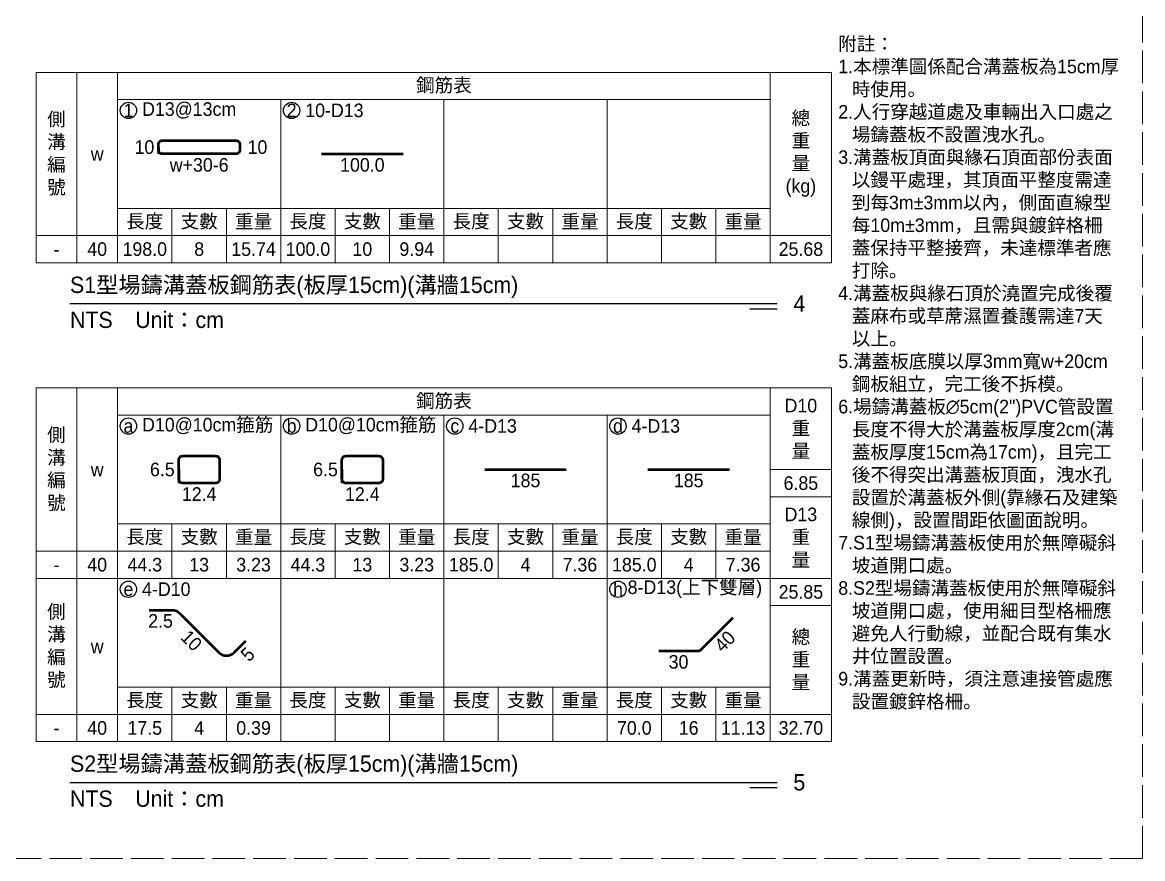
# Model space of a CAD drawing. Extents: x -4891 to 4829, y -5666 to -3242.
# Drawn here: x -4522.8 to -4110.9, y -4196.3 to -3888.9 of the extents above; entities that cross this region are included whole.
import ezdxf

# ---------------------------------------------------------------- set-up
doc = ezdxf.new("R2010")
doc.units = 0
doc.header["$MEASUREMENT"] = 0
doc.linetypes.add('ACAD_ISO02W100', pattern=[15, 12, -3])
doc.layers.add('一、1.基本-圖框', color=7, linetype='Continuous', lineweight=20)
doc.layers.add('二、5.繪圖-鋼筋', color=60, linetype='Continuous', lineweight=50)
doc.layers.add('一、4.基本-隱藏', color=9, linetype='ACAD_ISO02W100', lineweight=20, plot=False)
doc.layers.add('三、1.文字-說明文字', color=2, linetype='Continuous')
doc.layers.add('三、3.文字-註解文字', color=2, linetype='Continuous')
doc.styles.add('次圖名(詳圖)', font='MS PGothic.ttf', dxfattribs={"height": 6})
doc.styles.add('註解文字', font='MS PGothic.ttf', dxfattribs={"height": 5})

msp = doc.modelspace()

# ---------------------------------------------------------------- linework, layer by layer
at = {"layer": '一、1.基本-圖框'}
for points in [[(-4517.759, -3907.296), (-4502.759, -3907.296), (-4502.759, -3967.296), (-4517.759, -3967.296)], [(-4502.759, -3907.296), (-4487.759, -3907.296), (-4487.759, -3967.296), (-4502.759, -3967.296)], [(-4487.759, -3907.296), (-4247.759, -3907.296), (-4247.759, -3917.296), (-4487.759, -3917.296)], [(-4247.759, -3907.296), (-4225.259, -3907.296), (-4225.259, -3967.296), (-4247.759, -3967.296)], [(-4427.759, -3917.296), (-4487.759, -3917.296), (-4487.759, -3957.296), (-4427.759, -3957.296)], [(-4367.759, -3917.296), (-4427.759, -3917.296), (-4427.759, -3957.296), (-4367.759, -3957.296)], [(-4307.759, -3917.296), (-4367.759, -3917.296), (-4367.759, -3957.296), (-4307.759, -3957.296)], [(-4247.759, -3917.296), (-4307.759, -3917.296), (-4307.759, -3957.296), (-4247.759, -3957.296)], [(-4487.759, -3957.296), (-4467.759, -3957.296), (-4467.759, -3967.296), (-4487.759, -3967.296)], [(-4467.759, -3957.296), (-4447.759, -3957.296), (-4447.759, -3967.296), (-4467.759, -3967.296)], [(-4447.759, -3957.296), (-4427.759, -3957.296), (-4427.759, -3967.296), (-4447.759, -3967.296)], [(-4427.759, -3957.296), (-4407.759, -3957.296), (-4407.759, -3967.296), (-4427.759, -3967.296)], [(-4407.759, -3957.296), (-4387.759, -3957.296), (-4387.759, -3967.296), (-4407.759, -3967.296)], [(-4387.759, -3957.296), (-4367.759, -3957.296), (-4367.759, -3967.296), (-4387.759, -3967.296)], [(-4367.759, -3957.296), (-4347.759, -3957.296), (-4347.759, -3967.296), (-4367.759, -3967.296)], [(-4347.759, -3957.296), (-4327.759, -3957.296), (-4327.759, -3967.296), (-4347.759, -3967.296)], [(-4327.759, -3957.296), (-4307.759, -3957.296), (-4307.759, -3967.296), (-4327.759, -3967.296)], [(-4307.759, -3957.296), (-4287.759, -3957.296), (-4287.759, -3967.296), (-4307.759, -3967.296)], [(-4287.759, -3957.296), (-4267.759, -3957.296), (-4267.759, -3967.296), (-4287.759, -3967.296)], [(-4267.759, -3957.296), (-4247.759, -3957.296), (-4247.759, -3967.296), (-4267.759, -3967.296)], [(-4517.759, -3967.296), (-4502.759, -3967.296), (-4502.759, -3977.296), (-4517.759, -3977.296)], [(-4502.759, -3967.296), (-4487.759, -3967.296), (-4487.759, -3977.296), (-4502.759, -3977.296)], [(-4487.759, -3967.296), (-4467.759, -3967.296), (-4467.759, -3977.296), (-4487.759, -3977.296)], [(-4467.759, -3967.296), (-4447.759, -3967.296), (-4447.759, -3977.296), (-4467.759, -3977.296)], [(-4447.759, -3967.296), (-4427.759, -3967.296), (-4427.759, -3977.296), (-4447.759, -3977.296)], [(-4427.759, -3967.296), (-4407.759, -3967.296), (-4407.759, -3977.296), (-4427.759, -3977.296)], [(-4407.759, -3967.296), (-4387.759, -3967.296), (-4387.759, -3977.296), (-4407.759, -3977.296)], [(-4387.759, -3967.296), (-4367.759, -3967.296), (-4367.759, -3977.296), (-4387.759, -3977.296)], [(-4367.759, -3967.296), (-4347.759, -3967.296), (-4347.759, -3977.296), (-4367.759, -3977.296)], [(-4347.759, -3967.296), (-4327.759, -3967.296), (-4327.759, -3977.296), (-4347.759, -3977.296)], [(-4327.759, -3967.296), (-4307.759, -3967.296), (-4307.759, -3977.296), (-4327.759, -3977.296)], [(-4307.759, -3967.296), (-4287.759, -3967.296), (-4287.759, -3977.296), (-4307.759, -3977.296)], [(-4287.759, -3967.296), (-4267.759, -3967.296), (-4267.759, -3977.296), (-4287.759, -3977.296)], [(-4267.759, -3967.296), (-4247.759, -3967.296), (-4247.759, -3977.296), (-4267.759, -3977.296)], [(-4247.759, -3967.296), (-4225.259, -3967.296), (-4225.259, -3977.296), (-4247.759, -3977.296)], [(-4517.759, -4023.296), (-4502.759, -4023.296), (-4502.759, -4083.296), (-4517.759, -4083.296)], [(-4502.759, -4023.296), (-4487.759, -4023.296), (-4487.759, -4083.296), (-4502.759, -4083.296)], [(-4487.759, -4023.296), (-4247.759, -4023.296), (-4247.759, -4033.296), (-4487.759, -4033.296)], [(-4247.759, -4023.296), (-4225.259, -4023.296), (-4225.259, -4053.296), (-4247.759, -4053.296)], [(-4427.759, -4033.296), (-4487.759, -4033.296), (-4487.759, -4073.296), (-4427.759, -4073.296)], [(-4367.759, -4033.296), (-4427.759, -4033.296), (-4427.759, -4073.296), (-4367.759, -4073.296)], [(-4307.759, -4033.296), (-4367.759, -4033.296), (-4367.759, -4073.296), (-4307.759, -4073.296)], [(-4247.759, -4033.296), (-4307.759, -4033.296), (-4307.759, -4073.296), (-4247.759, -4073.296)], [(-4247.759, -4053.296), (-4225.259, -4053.296), (-4225.259, -4063.296), (-4247.759, -4063.296)], [(-4247.759, -4063.296), (-4225.259, -4063.296), (-4225.259, -4093.296), (-4247.759, -4093.296)], [(-4487.759, -4073.296), (-4467.759, -4073.296), (-4467.759, -4083.296), (-4487.759, -4083.296)], [(-4467.759, -4073.296), (-4447.759, -4073.296), (-4447.759, -4083.296), (-4467.759, -4083.296)], [(-4447.759, -4073.296), (-4427.759, -4073.296), (-4427.759, -4083.296), (-4447.759, -4083.296)], [(-4427.759, -4073.296), (-4407.759, -4073.296), (-4407.759, -4083.296), (-4427.759, -4083.296)], [(-4407.759, -4073.296), (-4387.759, -4073.296), (-4387.759, -4083.296), (-4407.759, -4083.296)], [(-4387.759, -4073.296), (-4367.759, -4073.296), (-4367.759, -4083.296), (-4387.759, -4083.296)], [(-4367.759, -4073.296), (-4347.759, -4073.296), (-4347.759, -4083.296), (-4367.759, -4083.296)], [(-4347.759, -4073.296), (-4327.759, -4073.296), (-4327.759, -4083.296), (-4347.759, -4083.296)], [(-4327.759, -4073.296), (-4307.759, -4073.296), (-4307.759, -4083.296), (-4327.759, -4083.296)], [(-4307.759, -4073.296), (-4287.759, -4073.296), (-4287.759, -4083.296), (-4307.759, -4083.296)], [(-4287.759, -4073.296), (-4267.759, -4073.296), (-4267.759, -4083.296), (-4287.759, -4083.296)], [(-4267.759, -4073.296), (-4247.759, -4073.296), (-4247.759, -4083.296), (-4267.759, -4083.296)], [(-4517.759, -4083.296), (-4502.759, -4083.296), (-4502.759, -4093.296), (-4517.759, -4093.296)], [(-4502.759, -4083.296), (-4487.759, -4083.296), (-4487.759, -4093.296), (-4502.759, -4093.296)], [(-4487.759, -4083.296), (-4467.759, -4083.296), (-4467.759, -4093.296), (-4487.759, -4093.296)], [(-4467.759, -4083.296), (-4447.759, -4083.296), (-4447.759, -4093.296), (-4467.759, -4093.296)], [(-4447.759, -4083.296), (-4427.759, -4083.296), (-4427.759, -4093.296), (-4447.759, -4093.296)], [(-4427.759, -4083.296), (-4407.759, -4083.296), (-4407.759, -4093.296), (-4427.759, -4093.296)], [(-4407.759, -4083.296), (-4387.759, -4083.296), (-4387.759, -4093.296), (-4407.759, -4093.296)], [(-4387.759, -4083.296), (-4367.759, -4083.296), (-4367.759, -4093.296), (-4387.759, -4093.296)], [(-4367.759, -4083.296), (-4347.759, -4083.296), (-4347.759, -4093.296), (-4367.759, -4093.296)], [(-4347.759, -4083.296), (-4327.759, -4083.296), (-4327.759, -4093.296), (-4347.759, -4093.296)], [(-4327.759, -4083.296), (-4307.759, -4083.296), (-4307.759, -4093.296), (-4327.759, -4093.296)], [(-4307.759, -4083.296), (-4287.759, -4083.296), (-4287.759, -4093.296), (-4307.759, -4093.296)], [(-4287.759, -4083.296), (-4267.759, -4083.296), (-4267.759, -4093.296), (-4287.759, -4093.296)], [(-4267.759, -4083.296), (-4247.759, -4083.296), (-4247.759, -4093.296), (-4267.759, -4093.296)], [(-4517.759, -4093.296), (-4502.759, -4093.296), (-4502.759, -4143.296), (-4517.759, -4143.296)], [(-4502.759, -4093.296), (-4487.759, -4093.296), (-4487.759, -4143.296), (-4502.759, -4143.296)], [(-4427.759, -4093.296), (-4487.759, -4093.296), (-4487.759, -4133.296), (-4427.759, -4133.296)], [(-4367.759, -4093.296), (-4427.759, -4093.296), (-4427.759, -4133.296), (-4367.759, -4133.296)], [(-4307.759, -4093.296), (-4367.759, -4093.296), (-4367.759, -4133.296), (-4307.759, -4133.296)], [(-4247.759, -4093.296), (-4307.759, -4093.296), (-4307.759, -4133.296), (-4247.759, -4133.296)], [(-4247.759, -4093.296), (-4225.259, -4093.296), (-4225.259, -4103.296), (-4247.759, -4103.296)], [(-4487.759, -4133.296), (-4467.759, -4133.296), (-4467.759, -4143.296), (-4487.759, -4143.296)], [(-4467.759, -4133.296), (-4447.759, -4133.296), (-4447.759, -4143.296), (-4467.759, -4143.296)], [(-4447.759, -4133.296), (-4427.759, -4133.296), (-4427.759, -4143.296), (-4447.759, -4143.296)], [(-4427.759, -4133.296), (-4407.759, -4133.296), (-4407.759, -4143.296), (-4427.759, -4143.296)], [(-4407.759, -4133.296), (-4387.759, -4133.296), (-4387.759, -4143.296), (-4407.759, -4143.296)], [(-4387.759, -4133.296), (-4367.759, -4133.296), (-4367.759, -4143.296), (-4387.759, -4143.296)], [(-4367.759, -4133.296), (-4347.759, -4133.296), (-4347.759, -4143.296), (-4367.759, -4143.296)], [(-4347.759, -4133.296), (-4327.759, -4133.296), (-4327.759, -4143.296), (-4347.759, -4143.296)], [(-4327.759, -4133.296), (-4307.759, -4133.296), (-4307.759, -4143.296), (-4327.759, -4143.296)], [(-4307.759, -4133.296), (-4287.759, -4133.296), (-4287.759, -4143.296), (-4307.759, -4143.296)], [(-4287.759, -4133.296), (-4267.759, -4133.296), (-4267.759, -4143.296), (-4287.759, -4143.296)], [(-4267.759, -4133.296), (-4247.759, -4133.296), (-4247.759, -4143.296), (-4267.759, -4143.296)], [(-4517.759, -4143.296), (-4502.759, -4143.296), (-4502.759, -4153.296), (-4517.759, -4153.296)], [(-4502.759, -4143.296), (-4487.759, -4143.296), (-4487.759, -4153.296), (-4502.759, -4153.296)], [(-4487.759, -4143.296), (-4467.759, -4143.296), (-4467.759, -4153.296), (-4487.759, -4153.296)], [(-4467.759, -4143.296), (-4447.759, -4143.296), (-4447.759, -4153.296), (-4467.759, -4153.296)], [(-4447.759, -4143.296), (-4427.759, -4143.296), (-4427.759, -4153.296), (-4447.759, -4153.296)], [(-4427.759, -4143.296), (-4407.759, -4143.296), (-4407.759, -4153.296), (-4427.759, -4153.296)], [(-4407.759, -4143.296), (-4387.759, -4143.296), (-4387.759, -4153.296), (-4407.759, -4153.296)], [(-4387.759, -4143.296), (-4367.759, -4143.296), (-4367.759, -4153.296), (-4387.759, -4153.296)], [(-4367.759, -4143.296), (-4347.759, -4143.296), (-4347.759, -4153.296), (-4367.759, -4153.296)], [(-4347.759, -4143.296), (-4327.759, -4143.296), (-4327.759, -4153.296), (-4347.759, -4153.296)], [(-4327.759, -4143.296), (-4307.759, -4143.296), (-4307.759, -4153.296), (-4327.759, -4153.296)], [(-4307.759, -4143.296), (-4287.759, -4143.296), (-4287.759, -4153.296), (-4307.759, -4153.296)], [(-4287.759, -4143.296), (-4267.759, -4143.296), (-4267.759, -4153.296), (-4287.759, -4153.296)], [(-4267.759, -4143.296), (-4247.759, -4143.296), (-4247.759, -4153.296), (-4267.759, -4153.296)], [(-4247.759, -4143.296), (-4225.259, -4143.296), (-4225.259, -4153.296), (-4247.759, -4153.296)]]:
    msp.add_lwpolyline(points, close=True, dxfattribs=at)
at = {"layer": '一、1.基本-圖框', "linetype": 'Continuous'}
msp.add_lwpolyline([(-4225.259, -4103.296), (-4247.759, -4103.296), (-4247.759, -4143.296), (-4225.259, -4143.296)], close=True, dxfattribs=at)
at = {"layer": '一、4.基本-隱藏'}
msp.add_lwpolyline([(-4890.855, -3689.296), (-4110.855, -3689.296), (-4110.855, -4196.296), (-4890.855, -4196.296)], close=True, dxfattribs=at)
at = {"layer": '三、3.文字-註解文字'}
for points in [[(-4505.259, -3992.296), (-4245.259, -3992.296)], [(-4245.259, -3994.296), (-4255.259, -3994.296)], [(-4505.259, -4168.296), (-4245.259, -4168.296)], [(-4245.259, -4170.296), (-4255.259, -4170.296)]]:
    msp.add_lwpolyline(points, dxfattribs=at)
for centre in [(-4483.759, -3921.296), (-4423.759, -3921.296), (-4483.759, -4037.296), (-4423.759, -4037.296), (-4363.759, -4037.296), (-4303.759, -4037.296), (-4483.759, -4097.296), (-4303.759, -4097.296)]:
    msp.add_circle(centre, 3, dxfattribs=at)
at = {"layer": '二、5.繪圖-鋼筋'}
msp.add_lwpolyline([(-4444.259, -3937.296), (-4471.259, -3937.296, -0.4142136), (-4472.759, -3935.796), (-4472.759, -3933.796, -0.4142136), (-4471.259, -3932.296), (-4444.259, -3932.296, -0.4142136), (-4442.759, -3933.796), (-4442.759, -3935.796, -0.4142136)], format="xyb", close=True, dxfattribs=at)
at = {"layer": '二、5.繪圖-鋼筋', "linetype": 'Continuous'}
for points in [[(-4472.759, -3934.796), (-4472.759, -3937.296)], [(-4465.259, -4053.296), (-4465.259, -4058.296)], [(-4405.259, -4053.296), (-4405.259, -4058.296)]]:
    msp.add_lwpolyline(points, dxfattribs=at)
at = {"layer": '二、5.繪圖-鋼筋'}
for points in [[(-4412.759, -3937.296), (-4382.759, -3937.296)], [(-4352.759, -4053.296), (-4322.759, -4053.296)], [(-4292.759, -4053.296), (-4262.759, -4053.296)]]:
    msp.add_lwpolyline(points, dxfattribs=at)
for points in [[(-4450.259, -4056.796, -0.4142136), (-4451.759, -4058.296), (-4463.759, -4058.296, -0.4142136), (-4465.259, -4056.796), (-4465.259, -4049.796, -0.4142136), (-4463.759, -4048.296), (-4451.759, -4048.296, -0.4142136), (-4450.259, -4049.796), (-4450.259, -4056.796)], [(-4390.259, -4056.796, -0.4142136), (-4391.759, -4058.296), (-4403.759, -4058.296, -0.4142136), (-4405.259, -4056.796), (-4405.259, -4049.796, -0.4142136), (-4403.759, -4048.296), (-4391.759, -4048.296, -0.4142136), (-4390.259, -4049.796), (-4390.259, -4056.796)], [(-4476.131, -4104.924), (-4467.787, -4104.924, -0.1989124), (-4464.959, -4106.096), (-4450.559, -4120.496, 0.4142136), (-4444.902, -4120.496), (-4440.66, -4116.253)], [(-4288.683, -4119.977), (-4274.305, -4119.977, 0.1989124), (-4273.244, -4119.538), (-4261.393, -4107.687)]]:
    msp.add_lwpolyline(points, format="xyb", dxfattribs=at)

# ---------------------------------------------------------------- texts
at = {"layer": '一、1.基本-圖框', "char_height": 5, "attachment_point": 5, "style": '註解文字'}
for s, width, insert in [('{\\fMS PGothic|b0|i0|c128|p34;鋼筋表}', 128.86758, (-4367.759, -3912.296)), ('側溝編號', 5, (-4510.259, -3937.296)), ('總{\\fMS PGothic|b0|i0|c128|p34;重量(kg)}', 5, (-4236.509, -3937.296)), ('w', 17.80786, (-4495.259, -3937.296)), ('{\\fMS PGothic|b0|i0|c128|p34;長度}', 17.80786, (-4477.759, -3962.296)), ('支數', 17.80786, (-4457.759, -3962.296)), ('重量', 17.80786, (-4437.759, -3962.296)), ('{\\fMS PGothic|b0|i0|c128|p34;長度}', 17.80786, (-4417.759, -3962.296)), ('支數', 17.80786, (-4397.759, -3962.296)), ('重量', 17.80786, (-4377.759, -3962.296)), ('{\\fMS PGothic|b0|i0|c128|p34;長度}', 17.80786, (-4357.759, -3962.296)), ('支數', 17.80786, (-4337.759, -3962.296)), ('重量', 17.80786, (-4317.759, -3962.296)), ('{\\fMS PGothic|b0|i0|c128|p34;長度}', 17.80786, (-4297.759, -3962.296)), ('支數', 17.80786, (-4277.759, -3962.296)), ('重量', 17.80786, (-4257.759, -3962.296)), ('{\\fMS PGothic|b0|i0|c128|p34;鋼筋表}', 128.86758, (-4367.759, -4028.296)), ('{\\fMS PGothic|b0|i0|c128|p34;D10\\P重量}', 5, (-4236.509, -4038.296)), ('側溝編號', 5, (-4510.259, -4053.296)), ('w', 17.80786, (-4495.259, -4053.296)), ('{\\fMS PGothic|b0|i0|c128|p34;D13\\P重量}', 5, (-4236.509, -4078.296)), ('{\\fMS PGothic|b0|i0|c128|p34;長度}', 17.80786, (-4477.759, -4078.296)), ('支數', 17.80786, (-4457.759, -4078.296)), ('重量', 17.80786, (-4437.759, -4078.296)), ('{\\fMS PGothic|b0|i0|c128|p34;長度}', 17.80786, (-4417.759, -4078.296)), ('支數', 17.80786, (-4397.759, -4078.296)), ('重量', 17.80786, (-4377.759, -4078.296)), ('{\\fMS PGothic|b0|i0|c128|p34;長度}', 17.80786, (-4357.759, -4078.296)), ('支數', 17.80786, (-4337.759, -4078.296)), ('重量', 17.80786, (-4317.759, -4078.296)), ('{\\fMS PGothic|b0|i0|c128|p34;長度}', 17.80786, (-4297.759, -4078.296)), ('支數', 17.80786, (-4277.759, -4078.296)), ('重量', 17.80786, (-4257.759, -4078.296)), ('側溝編號', 5, (-4510.259, -4118.296)), ('總重量', 5, (-4236.509, -4123.296)), ('w', 17.80786, (-4495.259, -4118.296)), ('{\\fMS PGothic|b0|i0|c128|p34;長度}', 17.80786, (-4477.759, -4138.296)), ('支數', 17.80786, (-4457.759, -4138.296)), ('重量', 17.80786, (-4437.759, -4138.296)), ('{\\fMS PGothic|b0|i0|c128|p34;長度}', 17.80786, (-4417.759, -4138.296)), ('支數', 17.80786, (-4397.759, -4138.296)), ('重量', 17.80786, (-4377.759, -4138.296)), ('{\\fMS PGothic|b0|i0|c128|p34;長度}', 17.80786, (-4357.759, -4138.296)), ('支數', 17.80786, (-4337.759, -4138.296)), ('重量', 17.80786, (-4317.759, -4138.296)), ('{\\fMS PGothic|b0|i0|c128|p34;長度}', 17.80786, (-4297.759, -4138.296)), ('支數', 17.80786, (-4277.759, -4138.296)), ('重量', 17.80786, (-4257.759, -4138.296))]:
    msp.add_mtext_dynamic_manual_height_columns(s, width=width, gutter_width=30, heights=[0], dxfattribs=dict(at, insert=insert))
at = {"layer": '三、1.文字-說明文字', "insert": (-4222.759, -3894.296), "char_height": 5, "attachment_point": 1, "style": '註解文字'}
msp.add_mtext_dynamic_manual_height_columns('{\\fMS PGothic|b0|i0|c128|p34;附註：\\P\\pi-5,l5;1.本標準圖係配合溝蓋板為15cm厚時使用。\\P2.人行穿越道處及車輛出入口處之場鑄蓋板不設置洩水孔。\\P3.溝蓋板頂面與緣石頂面部份表面以鏝平處理，其頂面平整度需達到每3m±3mm以\\fPMingLiU|b0|i0|c136|p18;內\\fMS PGothic|b0|i0|c128|p34;，側面直線型每10m±3mm，且需與鍍鋅格柵蓋保持平整接齊，未達標準者應打除。\\P4.溝蓋板與緣石頂於澆置完成後覆蓋麻布或草蓆濕置養護需達7天以上。\\P5.溝蓋板底膜以厚3mm寬w+20cm鋼板組立，完工後不拆模。\\P6.場鑄溝蓋板∅5cm(2")PVC管設置長度不得大於溝蓋板厚度2cm(溝蓋板厚度15cm為17cm)，且完工後不得突出溝蓋板頂面，洩水孔設置於溝蓋板外側(靠緣石及建築線側)，設置間距依圖面\\fPMingLiU|b0|i0|c136|p18;說\\fMS PGothic|b0|i0|c128|p34;明。\\P7.S1型場鑄溝蓋板使用於無障礙斜坡道開口處。\\P8.S2型場鑄溝蓋板使用於無障礙斜坡道開口處，使用細目型格柵應避免人行動線，並配合既有集水井位置設置。\\P9.溝蓋更新時，須注意連接管處應設置鍍鋅格柵。}', width=103.18814, gutter_width=30, heights=[0], dxfattribs=at)
at = {"layer": '三、3.文字-註解文字'}
for s, width, gutter_width, insert, char_height, attachment_point, style in [('1', 8.38231, 30, (-4483.759, -3921.296), 5, 5, '註解文字'), ('{\\fMS PGothic|b0|i0|c128|p34;D13@1}3{\\fMS PGothic|b0|i0|c128|p34;cm}', 6.06582, 30, (-4478.759, -3921.296), 5, 4, '註解文字'), ('2', 8.38231, 30, (-4423.759, -3921.296), 5, 5, '註解文字'), ('10{\\fMS PGothic|b0|i0|c128|p34;-D13}', 6.06582, 30, (-4418.759, -3921.296), 5, 4, '註解文字'), ('{\\fMS PGothic|b0|i0|c128|p34;10}', 8.83098, 25, (-4474.259, -3934.796), 5, 6, '註解文字'), ('\\pi1.29049;{\\fMS PGothic|b0|i0|c128|p34;10}', 8.83098, 25, (-4441.259, -3934.796), 5, 4, '註解文字'), ('{\\fMS PGothic|b0|i0|c128|p34;w+30-6}', 5.41119, 25, (-4457.759, -3938.796), 5, 2, '註解文字'), ('{\\fMS PGothic|b0|i0|c128|p34;100.0}', 5.41119, 25, (-4397.759, -3938.796), 5, 2, '註解文字'), ('40', 9.06048, 30, (-4495.259, -3972.296), 5, 5, '註解文字'), ('198.0', 9.06048, 30, (-4477.759, -3972.296), 5, 5, '註解文字'), ('8', 9.06048, 30, (-4457.759, -3972.296), 5, 5, '註解文字'), ('15.74', 9.06048, 30, (-4437.759, -3972.296), 5, 5, '註解文字'), ('100.0', 9.06048, 30, (-4417.759, -3972.296), 5, 5, '註解文字'), ('10', 9.06048, 30, (-4397.759, -3972.296), 5, 5, '註解文字'), ('9.94', 9.06048, 30, (-4377.759, -3972.296), 5, 5, '註解文字'), ('25.68', 9.06048, 30, (-4236.509, -3972.296), 5, 5, '註解文字'), ('-', 9.06048, 30, (-4510.259, -3972.296), 5, 5, '註解文字'), ('S{\\fMS PGothic|b0|i0|c128|p34;1型場鑄溝蓋板鋼筋表(板厚15cm)}', 215.37549, 15, (-4505.259, -3986.296), 6, 4, '次圖名(詳圖)'), ('S{\\fMS PGothic|b0|i0|c128|p34;1型場鑄溝蓋板鋼筋表(板厚15cm)}(溝牆15cm)', 215.37549, 15, (-4505.259, -3986.296), 6, 4, '次圖名(詳圖)'), ('4', 3, 15, (-4239.259, -3992.296), 6, 4, '次圖名(詳圖)'), ('NTS{\\fMS PGothic|b0|i0|c128|p34;^IUnit：cm}', 136.03259, 15, (-4505.259, -3998.296), 6, 4, '次圖名(詳圖)'), ('a', 8.38231, 30, (-4483.759, -4037.296), 5, 5, '註解文字'), ('{\\fMS PGothic|b0|i0|c128|p34;D10@10cm}箍筋', 47.56963, 30, (-4478.759, -4037.296), 5, 4, '註解文字'), ('b', 8.38231, 30, (-4423.759, -4037.296), 5, 5, '註解文字'), ('{\\fMS PGothic|b0|i0|c128|p34;D10@10cm}箍筋', 48.34498, 30, (-4418.759, -4037.296), 5, 4, '註解文字'), ('c', 8.38231, 30, (-4363.759, -4037.296), 5, 5, '註解文字'), ('4{\\fMS PGothic|b0|i0|c128|p34;-D13}', 6.06582, 30, (-4358.759, -4037.296), 5, 4, '註解文字'), ('d', 8.38231, 30, (-4303.759, -4037.296), 5, 5, '註解文字'), ('4{\\fMS PGothic|b0|i0|c128|p34;-D13}', 6.06582, 30, (-4298.759, -4037.296), 5, 4, '註解文字'), ('{\\fMS PGothic|b0|i0|c128|p34;6.5}', 8.83098, 25, (-4466.759, -4053.296), 5, 6, '註解文字'), ('{\\fMS PGothic|b0|i0|c128|p34;6.5}', 8.83098, 25, (-4406.759, -4053.296), 5, 6, '註解文字'), ('{\\fMS PGothic|b0|i0|c128|p34;185}', 5.41119, 25, (-4337.759, -4054.796), 5, 2, '註解文字'), ('{\\fMS PGothic|b0|i0|c128|p34;185}', 5.41119, 25, (-4277.759, -4054.796), 5, 2, '註解文字'), ('6.85', 9.06048, 30, (-4236.509, -4058.296), 5, 5, '註解文字'), ('{\\fMS PGothic|b0|i0|c128|p34;12.4}', 5.41119, 25, (-4457.759, -4059.796), 5, 2, '註解文字'), ('{\\fMS PGothic|b0|i0|c128|p34;12.4}', 5.41119, 25, (-4397.759, -4059.796), 5, 2, '註解文字'), ('40', 9.06048, 30, (-4495.259, -4088.296), 5, 5, '註解文字'), ('44.3', 9.06048, 30, (-4477.759, -4088.296), 5, 5, '註解文字'), ('13', 9.06048, 30, (-4457.759, -4088.296), 5, 5, '註解文字'), ('3.23', 9.06048, 30, (-4437.759, -4088.296), 5, 5, '註解文字'), ('44.3', 9.06048, 30, (-4417.759, -4088.296), 5, 5, '註解文字'), ('13', 9.06048, 30, (-4397.759, -4088.296), 5, 5, '註解文字'), ('3.23', 9.06048, 30, (-4377.759, -4088.296), 5, 5, '註解文字'), ('185.0', 9.06048, 30, (-4357.759, -4088.296), 5, 5, '註解文字'), ('4', 9.06048, 30, (-4337.759, -4088.296), 5, 5, '註解文字'), ('7.36', 9.06048, 30, (-4317.759, -4088.296), 5, 5, '註解文字'), ('185.0', 9.06048, 30, (-4297.759, -4088.296), 5, 5, '註解文字'), ('4', 9.06048, 30, (-4277.759, -4088.296), 5, 5, '註解文字'), ('7.36', 9.06048, 30, (-4257.759, -4088.296), 5, 5, '註解文字'), ('-', 9.06048, 30, (-4510.259, -4088.296), 5, 5, '註解文字'), ('{\\fMS PGothic|b0|i0|c128|p34;8-D13(}上下雙{\\fMS PGothic|b0|i0|c128|p34;層)}', 52.84713, 30, (-4300.211, -4097.296), 5, 4, '註解文字'), ('e', 8.38231, 30, (-4483.759, -4097.296), 5, 5, '註解文字'), ('4-D10', 6.06582, 30, (-4478.759, -4097.296), 5, 4, '註解文字'), ('h', 8.38231, 30, (-4303.759, -4097.296), 5, 5, '註解文字'), ('25.85', 9.06048, 30, (-4236.509, -4098.296), 5, 5, '註解文字'), ('{\\fMS PGothic|b0|i0|c128|p34;2.5}', 5.41119, 25, (-4471.959, -4106.424), 5, 2, '註解文字'), ('{\\fMS PGothic|b0|i0|c128|p34;30}', 5.41119, 25, (-4281.494, -4121.477), 5, 2, '註解文字'), ('40', 9.06048, 30, (-4495.259, -4148.296), 5, 5, '註解文字'), ('17.5', 9.06048, 30, (-4477.759, -4148.296), 5, 5, '註解文字'), ('4', 9.06048, 30, (-4457.759, -4148.296), 5, 5, '註解文字'), ('0.39', 9.06048, 30, (-4437.759, -4148.296), 5, 5, '註解文字'), ('70.0', 9.06048, 30, (-4297.759, -4148.296), 5, 5, '註解文字'), ('16', 9.06048, 30, (-4277.759, -4148.296), 5, 5, '註解文字'), ('11.13', 9.06048, 30, (-4257.759, -4148.296), 5, 5, '註解文字'), ('32.70', 9.06048, 30, (-4236.509, -4148.296), 5, 5, '註解文字'), ('-', 9.06048, 30, (-4510.259, -4148.296), 5, 5, '註解文字'), ('S{\\fMS PGothic|b0|i0|c128|p34;2型場鑄溝蓋板鋼筋表(板厚15cm)}', 215.37549, 15, (-4505.259, -4162.296), 6, 4, '次圖名(詳圖)'), ('S{\\fMS PGothic|b0|i0|c128|p34;2型場鑄溝蓋板鋼筋表(板厚15cm)}(溝牆15cm)', 215.37549, 15, (-4505.259, -4162.296), 6, 4, '次圖名(詳圖)'), ('5', 3, 15, (-4239.259, -4168.296), 6, 4, '次圖名(詳圖)'), ('NTS{\\fMS PGothic|b0|i0|c128|p34;^IUnit：cm}', 136.03259, 15, (-4505.259, -4174.296), 6, 4, '次圖名(詳圖)')]:
    msp.add_mtext_dynamic_manual_height_columns(s, width=width, gutter_width=gutter_width, heights=[0], dxfattribs=dict(at, insert=insert, char_height=char_height, attachment_point=attachment_point, style=style))
at = {"layer": '三、3.文字-註解文字', "char_height": 5, "attachment_point": 2, "style": '註解文字'}
for s, insert, rotation in [('{\\fMS PGothic|b0|i0|c128|p34;10}', (-4458.82, -4114.356), 314.93188), ('{\\fMS PGothic|b0|i0|c128|p34;40}', (-4266.258, -4114.673), 45.18682), ('{\\fMS PGothic|b0|i0|c128|p34;5}', (-4441.72, -4119.435), 45.41649)]:
    msp.add_mtext_dynamic_manual_height_columns(s, width=5.41119, gutter_width=25, heights=[0], dxfattribs=dict(at, insert=insert, rotation=rotation))

doc.saveas('drawing.dxf')
